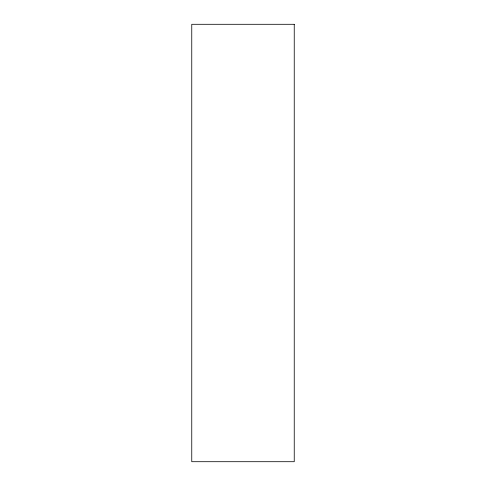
<?xml version="1.0" encoding="UTF-8"?>
<svg xmlns="http://www.w3.org/2000/svg" width="486" height="486" viewBox="0 0 486 486"><rect width="100%" height="100%" fill="white"/><g stroke="black" fill="none" stroke-linecap="round" stroke-linejoin="round"><path stroke-width="0.73" d="M294.243 24.3L191.757 24.3L191.757 461.7L294.243 461.7L294.243 24.3"/></g></svg>
